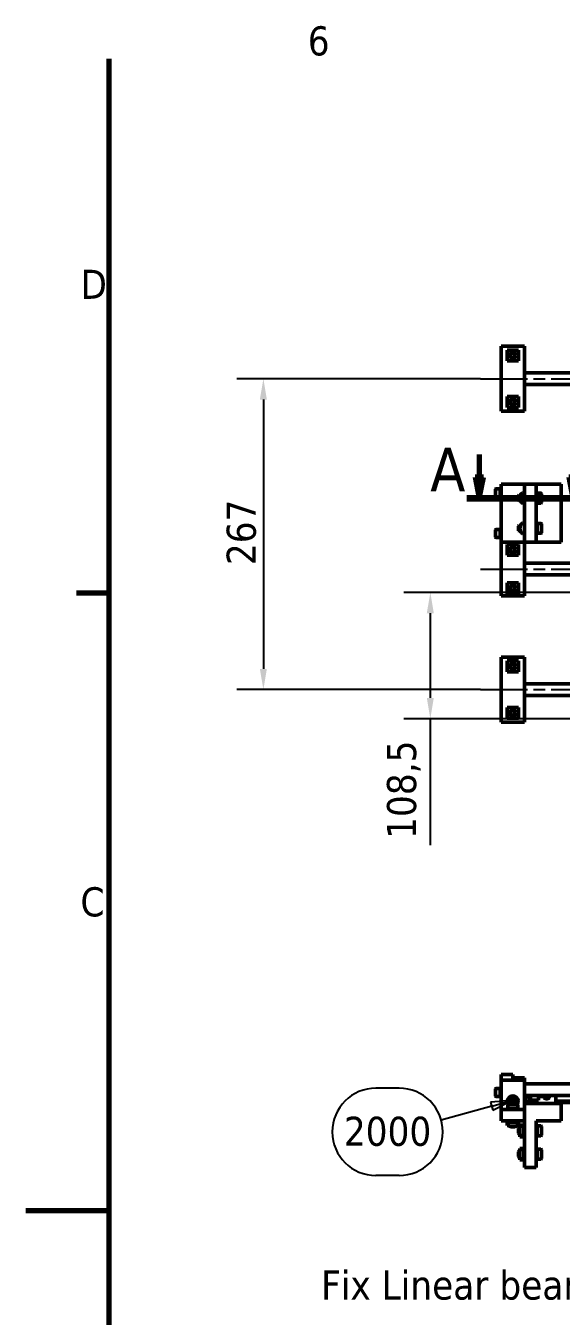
# Model space of a CAD drawing. Header units: millimetres. Extents: x -2685 to 3000, y -4484 to 2121.
# Drawn here: x 0 to 460, y 970 to 2078 of the extents above; entities that cross this region are included whole.
import ezdxf

# ---------------------------------------------------------------- set-up
doc = ezdxf.new("R2010")
doc.units = ezdxf.units.MM
doc.header["$LTSCALE"] = 7.142857
doc.linetypes.add('CHAIN', pattern=[0.3543, 0.2362, -0.0295, 0.0591, -0.0295])
for name, color, linetype, lineweight in [('Border (ISO)', 7, 'Continuous', 70), ('Centerline (ISO)', 7, 'Continuous', 25), ('Dimension (ISO)', 7, 'Continuous', 25), ('Section Line (ISO)', 7, 'CHAIN', 70), ('Symbol (ISO)', 7, 'Continuous', 25), ('Visible (ISO)', 7, 'Continuous', 50)]:
    doc.layers.add(name, color=color, linetype=linetype, lineweight=lineweight)
doc.styles.add('Label Text (ISO)', font='tahoma.ttf')
doc.styles.add('Note Text (ISO)', font='tahoma.ttf')
doc.dimstyles.new('Default - Method 1b (ISO)', dxfattribs={"dimscale": 7.142857, "dimtxt": 3.5, "dimasz": 2.5, "dimexe": 3.175, "dimexo": 0, "dimgap": 0.762, "dimtad": 1, "dimtoh": 1, "dimrnd": 1e-08, "dimtxsty": 'Note Text (ISO)', "dimcen": 0.09, "dimdle": 10, "dimclrd": 256, "dimclre": 256, "dimclrt": 256, "dimazin": 2, "dimtfac": 1, "dimtmove": 0, "dimatfit": 3, "dimfxl": 0, "dimtolj": 1, "dimlwd": -1, "dimlwe": -1, "dimarcsym": 0})
doc.dimstyles.new('Default - Method 1b (ISO)$7', dxfattribs={"dimscale": 7.142857, "dimtxt": 3.5, "dimasz": 2.5, "dimexe": 3.175, "dimexo": 0, "dimgap": 0.762, "dimtad": 1, "dimtoh": 1, "dimrnd": 1e-08, "dimtxsty": 'Note Text (ISO)', "dimcen": 0.09, "dimdle": 10, "dimclrd": 256, "dimclre": 256, "dimclrt": 256, "dimazin": 2, "dimtfac": 1, "dimtmove": 0, "dimatfit": 3, "dimfxl": 0, "dimtolj": 1, "dimlwd": -1, "dimlwe": -1, "dimarcsym": 0})

# ---------------------------------------------------------------- blocks, each defined once
blk = doc.blocks.new('Borders Default Border')
at = {"layer": 'Border (ISO)'}
blk.add_line((10, 222.75), (6.1, 222.75), dxfattribs=at)
at = {"layer": 'Border (ISO)', "flags": 128}
for points in [[(10, 10), (10, 287)], [(0, 148.5), (10, 148.5)]]:
    blk.add_lwpolyline(points, dxfattribs=at)
at = {"layer": 'Border (ISO)', "char_height": 3.5, "attachment_point": 7, "style": 'Note Text (ISO)'}
for s, insert in [('6', (33.88, 287.33)), ('D', (6.57, 258.13)), ('C', (6.56, 183.81))]:
    blk.add_mtext(s, dxfattribs=dict(at, insert=insert))
blk = doc.blocks.new('*D36')
at = {"layer": 'Defpoints', "color": 0}
for p in [(390.2, 1775.2), (203.9, 1508.2), (390.2, 1508.2)]:
    blk.add_point(p, dxfattribs=at)
at = {"layer": 'Dimension (ISO)'}
for p, q in [((390.2, 1775.2), (181.2, 1775.2)), ((203.9, 1757.3), (203.9, 1526)), ((390.2, 1508.2), (181.2, 1508.2))]:
    blk.add_line(p, q, dxfattribs=at)
for points in [[(200.9, 1757.3), (206.9, 1757.3), (203.9, 1775.2)], [(200.9, 1526), (206.9, 1526), (203.9, 1508.2)]]:
    blk.add_solid(points, dxfattribs=at)
at = {"layer": 'Dimension (ISO)', "insert": (172.4, 1615.1), "char_height": 25, "attachment_point": 1, "rotation": 90, "style": 'Note Text (ISO)'}
blk.add_mtext('\\A1;267', dxfattribs=at)
blk = doc.blocks.new('*D48')
at = {"layer": 'Defpoints', "color": 0}
for p in [(718.6, 1591.7), (347.2, 1483.2), (516.1, 1483.2)]:
    blk.add_point(p, dxfattribs=at)
at = {"layer": 'Dimension (ISO)'}
for p, q in [((718.6, 1591.7), (324.5, 1591.7)), ((347.2, 1573.8), (347.2, 1501)), ((516.1, 1483.2), (324.5, 1483.2)), ((347.2, 1483.2), (347.2, 1374.5))]:
    blk.add_line(p, q, dxfattribs=at)
for points in [[(344.2, 1573.8), (350.2, 1573.8), (347.2, 1591.7)], [(344.2, 1501), (350.2, 1501), (347.2, 1483.2)]]:
    blk.add_solid(points, dxfattribs=at)
at = {"layer": 'Dimension (ISO)', "insert": (310, 1380), "char_height": 25, "attachment_point": 1, "rotation": 90, "style": 'Note Text (ISO)'}
blk.add_mtext('\\A1;108,5', dxfattribs=at)
blk = doc.blocks.new('2dTransSection0')
at = {"layer": 'Section Line (ISO)', "linetype": 'Continuous'}
for p, q in [((54.48, 239.4), (54.48, 236.68)), ((65.75, 239.4), (65.75, 236.68)), ((53.98, 236.68), (54.48, 234.18)), ((54.98, 236.68), (53.98, 236.68)), ((54.48, 236.68), (54.48, 234.18)), ((54.48, 234.18), (54.98, 236.68)), ((65.25, 236.68), (65.75, 234.18)), ((66.25, 236.68), (65.25, 236.68)), ((65.75, 236.68), (65.75, 234.18)), ((65.75, 234.18), (66.25, 236.68))]:
    blk.add_line(p, q, dxfattribs=at)
at = {"layer": 'Section Line (ISO)', "linetype": 'CHAIN', "ltscale": 15.862206}
blk.add_line((52.98, 234.18), (67.25, 234.18), dxfattribs=at)
at = {"layer": 'Section Line (ISO)', "linetype": 'Continuous', "lineweight": 140}
blk.add_line((52.98, 234.18), (67.25, 234.18), dxfattribs=at)
at = {"layer": 'Section Line (ISO)', "linetype": 'Continuous', "flags": 128}
for points in [[(53.98, 236.68), (54.48, 234.18)], [(65.25, 236.68), (65.75, 234.18)]]:
    blk.add_lwpolyline(points, dxfattribs=at)
at = {"layer": 'Section Line (ISO)'}
for points in [[(53.98, 236.68), (54.48, 234.18), (54.98, 236.68), (53.98, 236.68)], [(65.25, 236.68), (65.75, 234.18), (66.25, 236.68), (65.25, 236.68)]]:
    blk.add_solid(points, dxfattribs=at)
at = {"layer": 'Section Line (ISO)', "char_height": 5.25, "attachment_point": 7, "style": 'Label Text (ISO)'}
for insert in [(68.18, 235.76), (48.59, 234.98)]:
    blk.add_mtext('A', dxfattribs=dict(at, insert=insert))
blk = doc.blocks.new('Balloon36')
at = {"layer": 'Symbol (ISO)'}
for p, q in [((44.86, 163.22), (42.08, 163.22)), ((58.4, 161.74), (55.86, 161.55)), ((55.86, 161.55), (56.13, 160.59)), ((55.99, 161.07), (58.4, 161.74)), ((56.13, 160.59), (58.4, 161.74)), ((55.99, 161.07), (49.9, 159.37)), ((44.86, 152.72), (42.08, 152.72))]:
    blk.add_line(p, q, dxfattribs=at)
at = {"layer": 'Symbol (ISO)', "flags": 128}
blk.add_lwpolyline([(56.13, 160.59), (58.4, 161.74)], dxfattribs=at)
at = {"layer": 'Symbol (ISO)'}
for centre, start, end in [((42.08, 157.97), 90, 270), ((44.86, 157.97), 270, 90)]:
    blk.add_arc(centre, 5.25, start, end, dxfattribs=at)
blk.add_solid([(56.13, 160.59), (58.4, 161.74), (55.86, 161.55), (56.13, 160.59)], dxfattribs=at)
at = {"layer": 'Symbol (ISO)', "insert": (43.47, 158.01), "char_height": 3.5, "attachment_point": 5, "style": 'Note Text (ISO)'}
blk.add_mtext('2000', dxfattribs=at)

msp = doc.modelspace()

# ---------------------------------------------------------------- linework, layer by layer
at = {"layer": 'Centerline (ISO)', "linetype": 'CHAIN', "ltscale": 23.990969}
for p, q in [((390.17, 1775.181), (1125.884, 1775.181)), ((390.17, 1611.681), (1125.884, 1611.681)), ((390.17, 1508.181), (1125.884, 1508.181))]:
    msp.add_line(p, q, dxfattribs=at)
at = {"layer": 'Visible (ISO)'}
for p, q in [((428.027, 1803.181), (408.027, 1803.181)), ((408.027, 1747.181), (408.027, 1803.181)), ((413.027, 1799.803), (413.027, 1799.777)), ((423.027, 1799.803), (413.027, 1799.803)), ((413.027, 1799.777), (413.027, 1790.584)), ((423.027, 1799.777), (423.027, 1799.803)), ((423.027, 1790.584), (423.027, 1799.777)), ((428.027, 1803.181), (428.027, 1747.181)), ((413.027, 1790.584), (413.027, 1790.559)), ((423.027, 1790.559), (413.027, 1790.559)), ((423.027, 1790.559), (423.027, 1790.584)), ((428.027, 1780.181), (651.112, 1780.181)), ((428.027, 1770.181), (651.112, 1770.181)), ((413.027, 1759.803), (413.027, 1759.777)), ((423.027, 1759.803), (413.027, 1759.803)), ((413.027, 1759.777), (413.027, 1750.584)), ((423.027, 1759.777), (423.027, 1759.803)), ((423.027, 1750.584), (423.027, 1759.777)), ((428.027, 1747.181), (408.027, 1747.181)), ((413.027, 1750.584), (413.027, 1750.559)), ((423.027, 1750.559), (413.027, 1750.559)), ((423.027, 1750.559), (423.027, 1750.584)), ((408.027, 1684.681), (428.027, 1684.681)), ((408.027, 1634.681), (408.027, 1684.681)), ((428.027, 1684.681), (438.027, 1684.681)), ((428.027, 1634.681), (428.027, 1684.681)), ((438.027, 1684.681), (459.527, 1684.681)), ((438.027, 1634.681), (438.027, 1684.681)), ((459.527, 1684.681), (459.527, 1634.681)), ((403.227, 1674.081), (403.227, 1680.281)), ((403.627, 1680.681), (407.227, 1680.681)), ((403.627, 1673.681), (407.227, 1673.681)), ((407.227, 1672.681), (407.227, 1681.681)), ((408.027, 1681.681), (407.227, 1681.681)), ((423.027, 1674.69), (423.518, 1675.181)), ((423.027, 1670.671), (423.027, 1674.69)), ((423.518, 1675.181), (423.518, 1670.181)), ((424.65, 1675.181), (423.518, 1675.181)), ((427.018, 1675.681), (427.018, 1677.103)), ((428.027, 1675.681), (427.018, 1675.681)), ((438.027, 1677.681), (439.027, 1677.681)), ((439.027, 1677.681), (439.027, 1667.681)), ((442.027, 1676.931), (439.027, 1676.931)), ((442.527, 1676.431), (442.527, 1668.931)), ((408.027, 1672.681), (407.227, 1672.681)), ((423.027, 1670.671), (423.518, 1670.181)), ((424.65, 1670.181), (423.518, 1670.181)), ((427.018, 1668.259), (427.018, 1669.681)), ((427.018, 1669.681), (428.027, 1669.681)), ((438.027, 1667.681), (439.027, 1667.681)), ((442.027, 1668.431), (439.027, 1668.431)), ((438.027, 1651.681), (439.027, 1651.681)), ((439.027, 1651.681), (439.027, 1641.681)), ((403.227, 1639.081), (403.227, 1645.281)), ((403.627, 1645.681), (407.227, 1645.681)), ((407.227, 1637.681), (407.227, 1646.681)), ((408.027, 1646.681), (407.227, 1646.681)), ((423.027, 1648.69), (423.518, 1649.181)), ((423.027, 1644.671), (423.027, 1648.69)), ((423.027, 1644.671), (423.518, 1644.181)), ((423.518, 1649.181), (423.518, 1644.181)), ((424.65, 1649.181), (423.518, 1649.181)), ((424.65, 1644.181), (423.518, 1644.181)), ((427.018, 1649.681), (427.018, 1651.103)), ((428.027, 1649.681), (427.018, 1649.681)), ((427.018, 1642.259), (427.018, 1643.681)), ((427.018, 1643.681), (428.027, 1643.681)), ((438.027, 1641.681), (439.027, 1641.681)), ((442.027, 1650.931), (439.027, 1650.931)), ((442.027, 1642.431), (439.027, 1642.431)), ((442.527, 1650.431), (442.527, 1642.931)), ((403.627, 1638.681), (407.227, 1638.681)), ((408.027, 1637.681), (407.227, 1637.681)), ((428.027, 1634.681), (408.027, 1634.681)), ((408.027, 1588.681), (408.027, 1634.681)), ((408.027, 1634.681), (428.027, 1634.681)), ((413.027, 1632.803), (413.027, 1632.777)), ((423.027, 1632.803), (413.027, 1632.803)), ((413.027, 1632.777), (413.027, 1623.584)), ((423.027, 1632.777), (423.027, 1632.803)), ((423.027, 1623.584), (423.027, 1632.777)), ((428.027, 1634.681), (428.027, 1588.681)), ((428.027, 1634.681), (438.027, 1634.681)), ((459.527, 1634.681), (438.027, 1634.681)), ((413.027, 1623.584), (413.027, 1623.559)), ((423.027, 1623.559), (413.027, 1623.559)), ((423.027, 1623.559), (423.027, 1623.584)), ((428.027, 1616.681), (718.612, 1616.681)), ((413.027, 1599.803), (413.027, 1599.777)), ((423.027, 1599.803), (413.027, 1599.803)), ((413.027, 1599.777), (413.027, 1590.584)), ((423.027, 1599.777), (423.027, 1599.803)), ((423.027, 1590.584), (423.027, 1599.777)), ((428.027, 1606.681), (718.612, 1606.681)), ((428.027, 1588.681), (408.027, 1588.681)), ((413.027, 1590.584), (413.027, 1590.559)), ((423.027, 1590.559), (413.027, 1590.559)), ((423.027, 1590.559), (423.027, 1590.584)), ((428.027, 1536.181), (408.027, 1536.181)), ((408.027, 1480.181), (408.027, 1536.181)), ((413.027, 1532.803), (413.027, 1532.777)), ((423.027, 1532.803), (413.027, 1532.803)), ((413.027, 1532.777), (413.027, 1523.584)), ((423.027, 1532.777), (423.027, 1532.803)), ((423.027, 1523.584), (423.027, 1532.777)), ((428.027, 1536.181), (428.027, 1480.181)), ((413.027, 1523.584), (413.027, 1523.559)), ((423.027, 1523.559), (413.027, 1523.559)), ((423.027, 1523.559), (423.027, 1523.584)), ((428.027, 1513.181), (651.112, 1513.181)), ((428.027, 1503.181), (651.112, 1503.181)), ((413.027, 1492.803), (413.027, 1492.777)), ((423.027, 1492.803), (413.027, 1492.803)), ((413.027, 1492.777), (413.027, 1483.584)), ((423.027, 1492.777), (423.027, 1492.803)), ((423.027, 1483.584), (423.027, 1492.777)), ((428.027, 1480.181), (408.027, 1480.181)), ((413.027, 1483.584), (413.027, 1483.559)), ((423.027, 1483.559), (413.027, 1483.559)), ((423.027, 1483.559), (423.027, 1483.584)), ((408.027, 1177.705), (408.027, 1172.705)), ((418.027, 1177.705), (408.027, 1177.705)), ((418.027, 1172.705), (418.027, 1177.705)), ((428.027, 1174.705), (418.027, 1174.705)), ((428.027, 1174.705), (428.027, 1172.705)), ((403.227, 1159.105), (403.227, 1165.305)), ((403.627, 1165.705), (407.227, 1165.705)), ((407.227, 1157.705), (407.227, 1166.705)), ((408.027, 1166.705), (407.227, 1166.705)), ((428.027, 1172.705), (408.027, 1172.705)), ((408.027, 1147.705), (408.027, 1172.705)), ((428.027, 1172.705), (428.027, 1147.705)), ((428.027, 1169.705), (651.112, 1169.705)), ((403.627, 1158.705), (407.227, 1158.705)), ((408.027, 1157.705), (407.227, 1157.705)), ((416.527, 1155.644), (418.027, 1156.511)), ((416.527, 1153.912), (416.527, 1155.644)), ((418.027, 1153.046), (416.527, 1153.912)), ((418.027, 1156.511), (419.527, 1155.644)), ((419.527, 1153.912), (418.027, 1153.046)), ((419.527, 1155.644), (419.527, 1153.912)), ((428.027, 1159.705), (651.112, 1159.705)), ((428.027, 1154.705), (433.057, 1154.705)), ((459.527, 1152.705), (428.027, 1152.705)), ((433.057, 1157.705), (433.057, 1159.705)), ((433.057, 1155.705), (433.057, 1157.705)), ((433.057, 1155.705), (433.057, 1152.705)), ((433.057, 1155.705), (440.057, 1155.705)), ((440.057, 1159.705), (440.057, 1157.705)), ((440.057, 1157.705), (440.057, 1155.705)), ((440.797, 1159.705), (440.797, 1157.705)), ((440.797, 1157.705), (441.597, 1157.705)), ((441.597, 1159.705), (441.597, 1157.705)), ((441.597, 1159.305), (441.944, 1158.705)), ((444.138, 1158.699), (442.256, 1158.699)), ((444.797, 1159.305), (444.451, 1158.705)), ((444.797, 1159.305), (444.797, 1159.705)), ((455.057, 1159.705), (455.057, 1152.705)), ((455.057, 1154.705), (651.112, 1154.705)), ((651.112, 1153.85), (455.057, 1154.216)), ((651.112, 1153.25), (455.057, 1153.616)), ((459.527, 1137.705), (459.527, 1152.705)), ((428.027, 1147.705), (408.027, 1147.705)), ((408.027, 1137.705), (408.027, 1147.705)), ((413.027, 1148.705), (423.027, 1148.705)), ((413.027, 1147.705), (413.027, 1148.705)), ((413.777, 1151.705), (413.777, 1148.705)), ((414.277, 1152.205), (421.777, 1152.205)), ((422.277, 1151.705), (422.277, 1148.705)), ((423.027, 1147.705), (423.027, 1148.705)), ((428.027, 1147.705), (428.027, 1137.705)), ((428.027, 1137.705), (408.027, 1137.705)), ((413.027, 1136.696), (413.027, 1137.705)), ((423.027, 1136.696), (413.027, 1136.696)), ((413.027, 1136.696), (413.027, 1136.399)), ((413.027, 1136.399), (413.027, 1133.696)), ((415.527, 1133.696), (413.027, 1133.696)), ((415.527, 1133.696), (415.527, 1133.196)), ((415.527, 1133.196), (420.527, 1133.196)), ((416.018, 1132.705), (415.527, 1133.196)), ((420.036, 1132.705), (416.018, 1132.705)), ((420.036, 1132.705), (420.527, 1133.196)), ((423.027, 1133.696), (420.527, 1133.696)), ((420.527, 1133.696), (420.527, 1133.196)), ((423.027, 1137.705), (423.027, 1136.696)), ((423.027, 1136.399), (423.027, 1136.696)), ((423.027, 1133.696), (423.027, 1136.399)), ((423.027, 1131.214), (423.518, 1131.705)), ((423.027, 1127.196), (423.027, 1131.214)), ((423.518, 1131.705), (423.518, 1126.705)), ((424.018, 1131.705), (423.518, 1131.705)), ((426.72, 1134.205), (424.018, 1134.205)), ((424.018, 1131.705), (424.018, 1134.205)), ((427.018, 1134.205), (426.72, 1134.205)), ((427.018, 1134.205), (428.027, 1134.205)), ((427.018, 1124.205), (427.018, 1134.205)), ((428.027, 1137.705), (428.027, 1097.705)), ((438.027, 1137.705), (459.527, 1137.705)), ((438.027, 1097.705), (438.027, 1137.705)), ((438.027, 1134.205), (439.027, 1134.205)), ((439.027, 1134.205), (439.027, 1124.205)), ((442.027, 1133.455), (439.027, 1133.455)), ((442.527, 1132.955), (442.527, 1125.455)), ((423.027, 1127.196), (423.518, 1126.705)), ((424.018, 1126.705), (423.518, 1126.705)), ((424.018, 1124.205), (424.018, 1126.705)), ((424.018, 1124.205), (426.72, 1124.205)), ((426.72, 1124.205), (427.018, 1124.205)), ((428.027, 1124.205), (427.018, 1124.205)), ((438.027, 1124.205), (439.027, 1124.205)), ((442.027, 1124.955), (439.027, 1124.955)), ((423.027, 1111.214), (423.518, 1111.705)), ((423.027, 1107.196), (423.027, 1111.214)), ((423.518, 1111.705), (423.518, 1106.705)), ((424.018, 1111.705), (423.518, 1111.705)), ((426.72, 1114.205), (424.018, 1114.205)), ((424.018, 1111.705), (424.018, 1114.205)), ((427.018, 1114.205), (426.72, 1114.205)), ((427.018, 1114.205), (428.027, 1114.205)), ((427.018, 1104.205), (427.018, 1114.205)), ((438.027, 1114.205), (439.027, 1114.205)), ((439.027, 1114.205), (439.027, 1104.205)), ((442.027, 1113.455), (439.027, 1113.455)), ((442.527, 1112.955), (442.527, 1105.455)), ((423.027, 1107.196), (423.518, 1106.705)), ((424.018, 1106.705), (423.518, 1106.705)), ((424.018, 1104.205), (424.018, 1106.705)), ((424.018, 1104.205), (426.72, 1104.205)), ((426.72, 1104.205), (427.018, 1104.205)), ((428.027, 1104.205), (427.018, 1104.205)), ((428.027, 1097.705), (438.027, 1097.705)), ((438.027, 1104.205), (439.027, 1104.205)), ((442.027, 1104.955), (439.027, 1104.955))]:
    msp.add_line(p, q, dxfattribs=at)
for centre, radius in [((418.027, 1795.181), 2.5), ((418.027, 1795.181), 2.009), ((418.027, 1755.181), 2.5), ((418.027, 1755.181), 2.009), ((418.027, 1628.181), 2.5), ((418.027, 1628.181), 2.009), ((418.027, 1595.181), 2.5), ((418.027, 1595.181), 2.009), ((418.027, 1528.181), 2.5), ((418.027, 1528.181), 2.009), ((418.027, 1488.181), 2.5), ((418.027, 1488.181), 2.009), ((418.027, 1154.778), 1)]:
    msp.add_circle(centre, radius, dxfattribs=at)
for centre, radius, start, end in [((403.627, 1680.281), 0.4, 90, 180), ((403.627, 1674.081), 0.4, 180, 270), ((429.278, 1672.681), 5.26, 119.091668, 240.908332), ((426.818, 1677.103), 0.2, 0, 119.091668), ((442.027, 1676.431), 0.5, 0, 90), ((426.818, 1668.259), 0.2, 240.908332, 0), ((442.027, 1668.931), 0.5, 270, 0), ((429.278, 1646.681), 5.26, 119.091668, 240.908332), ((426.818, 1651.103), 0.2, 0, 119.091668), ((403.627, 1645.281), 0.4, 90, 180), ((426.818, 1642.259), 0.2, 240.908332, 0), ((442.027, 1650.431), 0.5, 0, 90), ((442.027, 1642.931), 0.5, 270, 0), ((403.627, 1639.081), 0.4, 180, 270), ((403.627, 1165.305), 0.4, 90, 180), ((418.027, 1168.705), 4.5, 62.733956, 90), ((403.627, 1159.105), 0.4, 180, 270), ((418.027, 1154.778), 4.5, 325.121255, 214.878745), ((418.027, 1154.778), 3.5, 312.673778, 227.326222), ((418.027, 1154.778), 3.1, 303.891747, 236.108253), ((447.057, 1158.705), 2.067, 151.066581, 28.933419), ((447.057, 1158.705), 2.009, 150.152009, 29.847991), ((414.277, 1151.705), 0.5, 90, 180), ((421.777, 1151.705), 0.5, 0, 90), ((442.027, 1132.955), 0.5, 0, 90), ((442.027, 1125.455), 0.5, 270, 0), ((442.027, 1112.955), 0.5, 0, 90), ((442.027, 1105.455), 0.5, 270, 0)]:
    msp.add_arc(centre, radius, start, end, dxfattribs=at)
for points, knots in [([(428.077, 1159.705), (428.102, 1159.526), (428.127, 1159.353), (428.182, 1158.986), (428.213, 1158.795), (428.275, 1158.442), (428.306, 1158.28), (428.371, 1157.986), (428.404, 1157.855), (428.477, 1157.617), (428.516, 1157.515), (428.599, 1157.372), (428.635, 1157.321), (428.729, 1157.249), (428.773, 1157.225), (428.892, 1157.198), (428.97, 1157.208), (429.093, 1157.263), (429.136, 1157.305), (429.213, 1157.398), (429.243, 1157.454), (429.299, 1157.578), (429.324, 1157.647), (429.388, 1157.849), (429.425, 1157.997), (429.494, 1158.319), (429.527, 1158.489), (429.59, 1158.856), (429.621, 1159.051), (429.673, 1159.403), (429.694, 1159.551), (429.716, 1159.705)], [14.42811422, 14.42811422, 14.42811422, 14.42811422, 14.56009856, 14.56009856, 14.72374606, 14.72374606, 14.88962352, 14.88962352, 15.06101559, 15.06101559, 15.25146945, 15.25146945, 15.36392152, 15.36392152, 15.42598806, 15.42598806, 15.50569448, 15.50569448, 15.59605906, 15.59605906, 15.71649013, 15.71649013, 15.83618438, 15.83618438, 16.02860487, 16.02860487, 16.199373, 16.199373, 16.36492747, 16.36492747, 16.47798446, 16.47798446, 16.47798446, 16.47798446]), ([(428.582, 1159.705), (428.595, 1159.612), (428.608, 1159.522), (428.65, 1159.232), (428.679, 1159.042), (428.737, 1158.695), (428.766, 1158.536), (428.822, 1158.256), (428.85, 1158.133), (428.903, 1157.931), (428.928, 1157.849), (428.971, 1157.733), (428.99, 1157.694), (429.006, 1157.667), (429.01, 1157.663), (429.01, 1157.663)], [14.445048809, 14.445048809, 14.445048809, 14.445048809, 14.514718493, 14.514718493, 14.673676758, 14.673676758, 14.830983801, 14.830983801, 14.984878918, 14.984878918, 15.130881646, 15.130881646, 15.257685008, 15.257685008, 15.312344177, 15.312344177, 15.312344177, 15.312344177]), ([(428.896, 1157.958), (428.908, 1158.001), (428.92, 1158.047), (428.959, 1158.205), (428.986, 1158.329), (429.041, 1158.613), (429.069, 1158.774), (429.127, 1159.126), (429.156, 1159.318), (429.194, 1159.581), (429.202, 1159.643), (429.211, 1159.705)], [15.884736006, 15.884736006, 15.884736006, 15.884736006, 15.953589583, 15.953589583, 16.101906776, 16.101906776, 16.2565937, 16.2565937, 16.414230055, 16.414230055, 16.461050629, 16.461050629, 16.461050629, 16.461050629]), ([(431.581, 1159.705), (431.606, 1159.526), (431.63, 1159.353), (431.686, 1158.986), (431.716, 1158.795), (431.779, 1158.442), (431.81, 1158.28), (431.875, 1157.986), (431.908, 1157.855), (431.981, 1157.617), (432.02, 1157.514), (432.103, 1157.372), (432.138, 1157.321), (432.233, 1157.249), (432.277, 1157.225), (432.396, 1157.198), (432.474, 1157.208), (432.597, 1157.263), (432.64, 1157.305), (432.717, 1157.398), (432.747, 1157.454), (432.803, 1157.578), (432.828, 1157.647), (432.891, 1157.849), (432.929, 1157.997), (432.996, 1158.31), (433.026, 1158.468), (433.057, 1158.64)], [20.71129953, 20.71129953, 20.71129953, 20.71129953, 20.84331605, 20.84331605, 21.00696384, 21.00696384, 21.17284195, 21.17284195, 21.34423579, 21.34423579, 21.53469705, 21.53469705, 21.64712022, 21.64712022, 21.70917792, 21.70917792, 21.78888316, 21.78888316, 21.87924973, 21.87924973, 21.99968925, 21.99968925, 22.11938031, 22.11938031, 22.31179836, 22.31179836, 22.47187352, 22.47187352, 22.47187352, 22.47187352]), ([(432.086, 1159.705), (432.099, 1159.612), (432.111, 1159.522), (432.154, 1159.232), (432.183, 1159.042), (432.241, 1158.694), (432.27, 1158.536), (432.326, 1158.256), (432.354, 1158.133), (432.407, 1157.931), (432.432, 1157.848), (432.475, 1157.733), (432.494, 1157.694), (432.51, 1157.667), (432.514, 1157.663), (432.514, 1157.663)], [20.728234116, 20.728234116, 20.728234116, 20.728234116, 20.797930963, 20.797930963, 20.956889028, 20.956889028, 21.114195683, 21.114195683, 21.268089956, 21.268089956, 21.41409065, 21.41409065, 21.540889197, 21.540889197, 21.595529484, 21.595529484, 21.595529484, 21.595529484]), ([(432.4, 1157.958), (432.412, 1158.001), (432.424, 1158.047), (432.463, 1158.205), (432.49, 1158.329), (432.545, 1158.613), (432.573, 1158.774), (432.63, 1159.126), (432.66, 1159.318), (432.697, 1159.581), (432.706, 1159.643), (432.715, 1159.705)], [22.1679213, 22.1679213, 22.1679213, 22.1679213, 22.236784893, 22.236784893, 22.385102732, 22.385102732, 22.539789949, 22.539789949, 22.697426445, 22.697426445, 22.744235936, 22.744235936, 22.744235936, 22.744235936])]:
    msp.add_open_spline(points, degree=3, knots=knots, dxfattribs=at)
for points, weights in [([(442.256, 1158.699), (441.946, 1158.702), (441.944, 1158.705)], [1, 1.07689295044, 1.07734756538]), ([(442.004, 1159.705), (442.079, 1159.231), (442.256, 1158.699)], [1.06168595439, 1.04254166441, 1]), ([(444.138, 1158.699), (444.316, 1159.231), (444.391, 1159.705)], [1, 1.04254166441, 1.06168595439]), ([(444.451, 1158.705), (444.449, 1158.702), (444.138, 1158.699)], [1.07734756538, 1.07689295044, 1])]:
    msp.add_rational_spline(points, weights, degree=2, dxfattribs=at)

# ---------------------------------------------------------------- block references
at = {"xscale": 7.142857142857142, "yscale": 7.142857142857142, "zscale": 7.142857142857142}
msp.add_blockref('Borders Default Border', (0, 0), dxfattribs=at)
at = {"layer": 'Section Line (ISO)', "xscale": 7.142857142857142, "yscale": 7.142857142857142, "zscale": 7.142857142857142}
msp.add_blockref('2dTransSection0', (0, 0), dxfattribs=at)
at = {"layer": 'Symbol (ISO)', "xscale": 7.142857142857142, "yscale": 7.142857142857142, "zscale": 7.142857142857142}
msp.add_blockref('Balloon36', (0, 0), dxfattribs=at)

# ---------------------------------------------------------------- texts
at = {"layer": 'Symbol (ISO)', "insert": (519.156, 1009.336), "char_height": 25, "width": 270.5227, "attachment_point": 3, "style": 'Note Text (ISO)'}
msp.add_mtext('\\fTahoma|b0|i0;Fix Linear bearing', dxfattribs=at)

# ---------------------------------------------------------------- dimensions: what is measured, and where the dimension line sits
at = {"layer": 'Dimension (ISO)'}
for base, p1, p2, angle, override, picture, middle in [((203.881, 1508.181), (390.17, 1775.181), (390.17, 1508.181), 270, {"dimgap": 0.762, "dimtoh": 0, "dimdec": 2, "dimtol": 0, "dimlim": 0, "dimtp": 0, "dimtm": 0, "dimtdec": 2, "dimtofl": 0, "dimatfit": 1}, '*D36', (203.881, 1641.681)), ((347.183, 1483.181), (718.612, 1591.681), (516.112, 1483.181), 90, {"dimgap": 0.762, "dimtoh": 0, "dimdec": 2, "dimtol": 0, "dimlim": 0, "dimtp": 0, "dimtm": 0, "dimtdec": 2, "dimtofl": 0, "dimatfit": 2}, '*D48', (347.183, 1419.929))]:
    dim = msp.add_linear_dim(base=base, p1=p1, p2=p2, angle=angle, dimstyle='Default - Method 1b (ISO)', override=override, dxfattribs=at)
    dim.commit()
    dim.dimension.update_dxf_attribs({"geometry": picture, "text_midpoint": middle, "dimtype": 160})

# ---------------------------------------------------------------- leaders
at = {"layer": 'Symbol (ISO)', "annotation_type": 0, "has_hookline": 1, "hookline_direction": 1, "text_width": 265.749}
msp.add_leader([(686.112, 1153.785), (542.456, 996.836), (524.599, 996.836)], dimstyle='Default - Method 1b (ISO)$7', override={"dimtad": 0}, dxfattribs=at)

doc.saveas('drawing.dxf')
